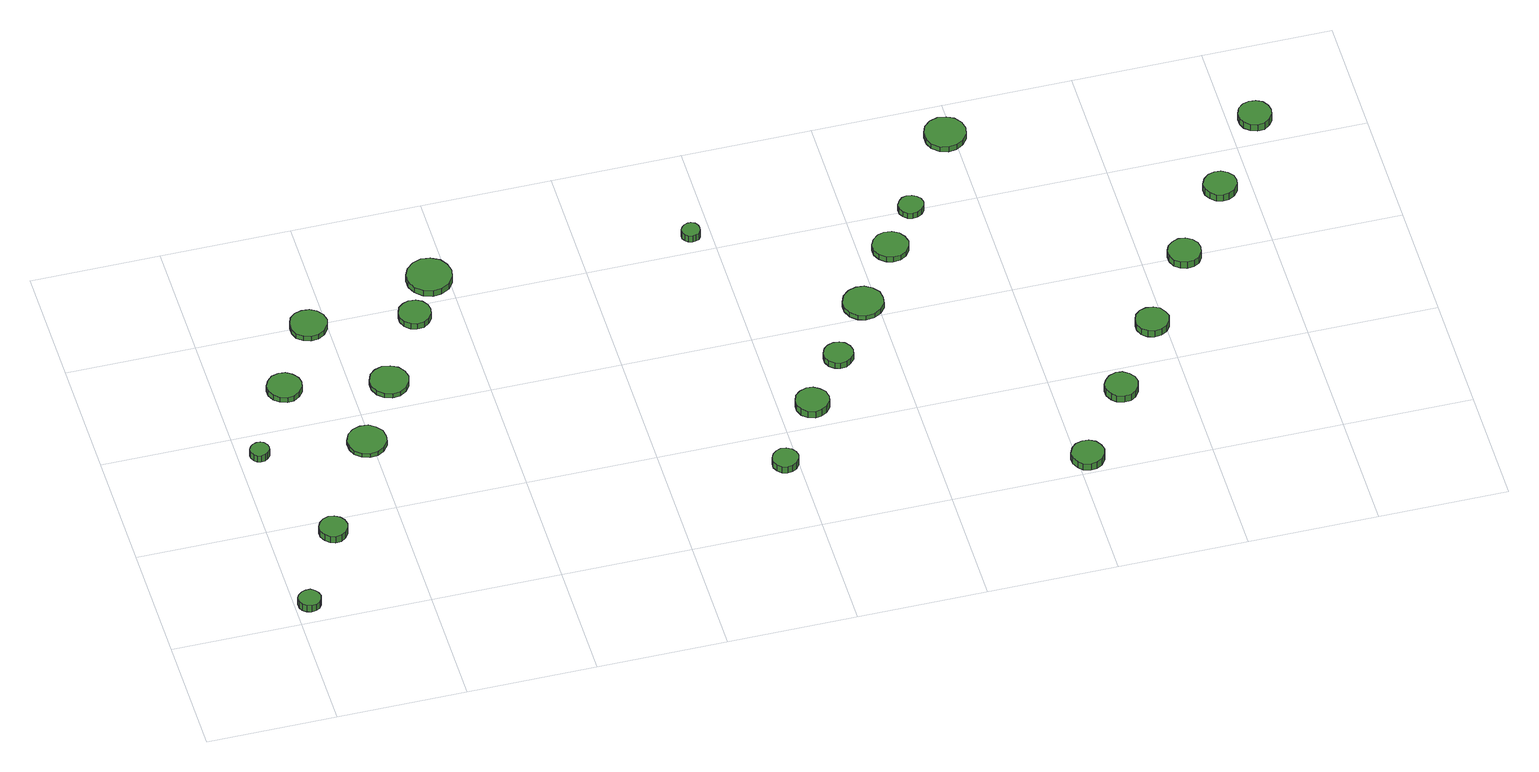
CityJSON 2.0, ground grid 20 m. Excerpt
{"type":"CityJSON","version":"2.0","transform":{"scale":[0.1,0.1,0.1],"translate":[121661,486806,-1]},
"CityObjects":{
"tree1":{"type":"SolitaryVegetationObject","attributes":{"function":"something"},"geometry":[{"type":"MultiSurface","lod":"1","boundaries":[[[0,1,2,3,4,5,6,7,8,9,10,11,12,13,14]],[[15,16,17,18,19,20,21,22,23,24,25,26,27,28,29]],[[0,29,28,1]],[[1,28,27,2]],[[2,27,26,3]],[[3,26,25,4]],[[4,25,24,5]],[[5,24,23,6]],[[6,23,22,7]],[[7,22,21,8]],[[8,21,20,9]],[[9,20,19,10]],[[10,19,18,11]],[[11,18,17,12]],[[12,17,16,13]],[[13,16,15,14]],[[14,15,29,0]]]}]},
"tree2":{"type":"SolitaryVegetationObject","attributes":{"function":"something"},"geometry":[{"type":"MultiSurface","lod":"1","boundaries":[[[30,31,32,33,34,35,36,37,38,39,40,41,42,43,44]],[[45,46,47,48,49,50,51,52,53,54,55,56,57,58,59]],[[30,59,58,31]],[[31,58,57,32]],[[32,57,56,33]],[[33,56,55,34]],[[34,55,54,35]],[[35,54,53,36]],[[36,53,52,37]],[[37,52,51,38]],[[38,51,50,39]],[[39,50,49,40]],[[40,49,48,41]],[[41,48,47,42]],[[42,47,46,43]],[[43,46,45,44]],[[44,45,59,30]]]}]},
"tree3":{"type":"SolitaryVegetationObject","attributes":{"function":"something"},"geometry":[{"type":"MultiSurface","lod":"1","boundaries":[[[60,61,62,63,64,65,66,67,68,69,70,71,72,73,74]],[[75,76,77,78,79,80,81,82,83,84,85,86,87,88,89]],[[60,89,88,61]],[[61,88,87,62]],[[62,87,86,63]],[[63,86,85,64]],[[64,85,84,65]],[[65,84,83,66]],[[66,83,82,67]],[[67,82,81,68]],[[68,81,80,69]],[[69,80,79,70]],[[70,79,78,71]],[[71,78,77,72]],[[72,77,76,73]],[[73,76,75,74]],[[74,75,89,60]]]}]},
"tree4":{"type":"SolitaryVegetationObject","attributes":{"function":"something"},"geometry":[{"type":"MultiSurface","lod":"1","boundaries":[[[90,91,92,93,94,95,96,97,98,99,100,101,102,103,104]],[[105,106,107,108,109,110,111,112,113,114,115,116,117,118,119]],[[90,119,118,91]],[[91,118,117,92]],[[92,117,116,93]],[[93,116,115,94]],[[94,115,114,95]],[[95,114,113,96]],[[96,113,112,97]],[[97,112,111,98]],[[98,111,110,99]],[[99,110,109,100]],[[100,109,108,101]],[[101,108,107,102]],[[102,107,106,103]],[[103,106,105,104]],[[104,105,119,90]]]}]},
"tree5":{"type":"SolitaryVegetationObject","attributes":{"function":"something"},"geometry":[{"type":"MultiSurface","lod":"1","boundaries":[[[120,121,122,123,124,125,126,127,128,129,130,131,132,133,134]],[[135,136,137,138,139,140,141,142,143,144,145,146,147,148,149]],[[120,149,148,121]],[[121,148,147,122]],[[122,147,146,123]],[[123,146,145,124]],[[124,145,144,125]],[[125,144,143,126]],[[126,143,142,127]],[[127,142,141,128]],[[128,141,140,129]],[[129,140,139,130]],[[130,139,138,131]],[[131,138,137,132]],[[132,137,136,133]],[[133,136,135,134]],[[134,135,149,120]]]}]},
"tree6":{"type":"SolitaryVegetationObject","attributes":{"function":"something"},"geometry":[{"type":"MultiSurface","lod":"1","boundaries":[[[150,151,152,153,154,155,156,157,158,159,160,161,162,163,164]],[[165,166,167,168,169,170,171,172,173,174,175,176,177,178,179]],[[150,179,178,151]],[[151,178,177,152]],[[152,177,176,153]],[[153,176,175,154]],[[154,175,174,155]],[[155,174,173,156]],[[156,173,172,157]],[[157,172,171,158]],[[158,171,170,159]],[[159,170,169,160]],[[160,169,168,161]],[[161,168,167,162]],[[162,167,166,163]],[[163,166,165,164]],[[164,165,179,150]]]}]},
"tree7":{"type":"SolitaryVegetationObject","attributes":{"function":"something"},"geometry":[{"type":"MultiSurface","lod":"1","boundaries":[[[180,181,182,183,184,185,186,187,188,189,190,191,192,193,194]],[[195,196,197,198,199,200,201,202,203,204,205,206,207,208,209]],[[180,209,208,181]],[[181,208,207,182]],[[182,207,206,183]],[[183,206,205,184]],[[184,205,204,185]],[[185,204,203,186]],[[186,203,202,187]],[[187,202,201,188]],[[188,201,200,189]],[[189,200,199,190]],[[190,199,198,191]],[[191,198,197,192]],[[192,197,196,193]],[[193,196,195,194]],[[194,195,209,180]]]}]},
"tree8":{"type":"SolitaryVegetationObject","attributes":{"function":"something"},"geometry":[{"type":"MultiSurface","lod":"1","boundaries":[[[210,211,212,213,214,215,216,217,218,219,220,221,222,223,224]],[[225,226,227,228,229,230,231,232,233,234,235,236,237,238,239]],[[210,239,238,211]],[[211,238,237,212]],[[212,237,236,213]],[[213,236,235,214]],[[214,235,234,215]],[[215,234,233,216]],[[216,233,232,217]],[[217,232,231,218]],[[218,231,230,219]],[[219,230,229,220]],[[220,229,228,221]],[[221,228,227,222]],[[222,227,226,223]],[[223,226,225,224]],[[224,225,239,210]]]}]},
"tree9":{"type":"SolitaryVegetationObject","attributes":{"function":"something"},"geometry":[{"type":"MultiSurface","lod":"1","boundaries":[[[240,241,242,243,244,245,246,247,248,249,250,251,252,253,254]],[[255,256,257,258,259,260,261,262,263,264,265,266,267,268,269]],[[240,269,268,241]],[[241,268,267,242]],[[242,267,266,243]],[[243,266,265,244]],[[244,265,264,245]],[[245,264,263,246]],[[246,263,262,247]],[[247,262,261,248]],[[248,261,260,249]],[[249,260,259,250]],[[250,259,258,251]],[[251,258,257,252]],[[252,257,256,253]],[[253,256,255,254]],[[254,255,269,240]]]}]},
"tree10":{"type":"SolitaryVegetationObject","attributes":{"function":"something"},"geometry":[{"type":"MultiSurface","lod":"1","boundaries":[[[270,271,272,273,274,275,276,277,278,279,280,281,282,283,284]],[[285,286,287,288,289,290,291,292,293,294,295,296,297,298,299]],[[270,299,298,271]],[[271,298,297,272]],[[272,297,296,273]],[[273,296,295,274]],[[274,295,294,275]],[[275,294,293,276]],[[276,293,292,277]],[[277,292,291,278]],[[278,291,290,279]],[[279,290,289,280]],[[280,289,288,281]],[[281,288,287,282]],[[282,287,286,283]],[[283,286,285,284]],[[284,285,299,270]]]}]},
"tree11":{"type":"SolitaryVegetationObject","attributes":{"function":"something"},"geometry":[{"type":"MultiSurface","lod":"1","boundaries":[[[300,301,302,303,304,305,306,307,308,309,310,311,312,313,314]],[[315,316,317,318,319,320,321,322,323,324,325,326,327,328,329]],[[300,329,328,301]],[[301,328,327,302]],[[302,327,326,303]],[[303,326,325,304]],[[304,325,324,305]],[[305,324,323,306]],[[306,323,322,307]],[[307,322,321,308]],[[308,321,320,309]],[[309,320,319,310]],[[310,319,318,311]],[[311,318,317,312]],[[312,317,316,313]],[[313,316,315,314]],[[314,315,329,300]]]}]},
"tree12":{"type":"SolitaryVegetationObject","attributes":{"function":"something"},"geometry":[{"type":"MultiSurface","lod":"1","boundaries":[[[330,331,332,333,334,335,336,337,338,339,340,341,342,343,344]],[[345,346,347,348,349,350,351,352,353,354,355,356,357,358,359]],[[330,359,358,331]],[[331,358,357,332]],[[332,357,356,333]],[[333,356,355,334]],[[334,355,354,335]],[[335,354,353,336]],[[336,353,352,337]],[[337,352,351,338]],[[338,351,350,339]],[[339,350,349,340]],[[340,349,348,341]],[[341,348,347,342]],[[342,347,346,343]],[[343,346,345,344]],[[344,345,359,330]]]}]},
"tree13":{"type":"SolitaryVegetationObject","attributes":{"function":"something"},"geometry":[{"type":"MultiSurface","lod":"1","boundaries":[[[360,361,362,363,364,365,366,367,368,369,370,371,372,373,374]],[[375,376,377,378,379,380,381,382,383,384,385,386,387,388,389]],[[360,389,388,361]],[[361,388,387,362]],[[362,387,386,363]],[[363,386,385,364]],[[364,385,384,365]],[[365,384,383,366]],[[366,383,382,367]],[[367,382,381,368]],[[368,381,380,369]],[[369,380,379,370]],[[370,379,378,371]],[[371,378,377,372]],[[372,377,376,373]],[[373,376,375,374]],[[374,375,389,360]]]}]},
"tree14":{"type":"SolitaryVegetationObject","attributes":{"function":"something"},"geometry":[{"type":"MultiSurface","lod":"1","boundaries":[[[390,391,392,393,394,395,396,397,398,399,400,401,402,403,404]],[[405,406,407,408,409,410,411,412,413,414,415,416,417,418,419]],[[390,419,418,391]],[[391,418,417,392]],[[392,417,416,393]],[[393,416,415,394]],[[394,415,414,395]],[[395,414,413,396]],[[396,413,412,397]],[[397,412,411,398]],[[398,411,410,399]],[[399,410,409,400]],[[400,409,408,401]],[[401,408,407,402]],[[402,407,406,403]],[[403,406,405,404]],[[404,405,419,390]]]}]},
"tree15":{"type":"SolitaryVegetationObject","attributes":{"function":"something"},"geometry":[{"type":"MultiSurface","lod":"1","boundaries":[[[420,421,422,423,424,425,426,427,428,429,430,431,432,433,434]],[[435,436,437,438,439,440,441,442,443,444,445,446,447,448,449]],[[420,449,448,421]],[[421,448,447,422]],[[422,447,446,423]],[[423,446,445,424]],[[424,445,444,425]],[[425,444,443,426]],[[426,443,442,427]],[[427,442,441,428]],[[428,441,440,429]],[[429,440,439,430]],[[430,439,438,431]],[[431,438,437,432]],[[432,437,436,433]],[[433,436,435,434]],[[434,435,449,420]]]}]},
"tree16":{"type":"SolitaryVegetationObject","attributes":{"function":"something"},"geometry":[{"type":"MultiSurface","lod":"1","boundaries":[[[450,451,452,453,454,455,456,457,458,459,460,461,462,463,464]],[[465,466,467,468,469,470,471,472,473,474,475,476,477,478,479]],[[450,479,478,451]],[[451,478,477,452]],[[452,477,476,453]],[[453,476,475,454]],[[454,475,474,455]],[[455,474,473,456]],[[456,473,472,457]],[[457,472,471,458]],[[458,471,470,459]],[[459,470,469,460]],[[460,469,468,461]],[[461,468,467,462]],[[462,467,466,463]],[[463,466,465,464]],[[464,465,479,450]]]}]},
"tree17":{"type":"SolitaryVegetationObject","attributes":{"function":"something"},"geometry":[{"type":"MultiSurface","lod":"1","boundaries":[[[480,481,482,483,484,485,486,487,488,489,490,491,492,493,494]],[[495,496,497,498,499,500,501,502,503,504,505,506,507,508,509]],[[480,509,508,481]],[[481,508,507,482]],[[482,507,506,483]],[[483,506,505,484]],[[484,505,504,485]],[[485,504,503,486]],[[486,503,502,487]],[[487,502,501,488]],[[488,501,500,489]],[[489,500,499,490]],[[490,499,498,491]],[[491,498,497,492]],[[492,497,496,493]],[[493,496,495,494]],[[494,495,509,480]]]}]},
"tree18":{"type":"SolitaryVegetationObject","attributes":{"function":"something"},"geometry":[{"type":"MultiSurface","lod":"1","boundaries":[[[510,511,512,513,514,515,516,517,518,519,520,521,522,523,524]],[[525,526,527,528,529,530,531,532,533,534,535,536,537,538,539]],[[510,539,538,511]],[[511,538,537,512]],[[512,537,536,513]],[[513,536,535,514]],[[514,535,534,515]],[[515,534,533,516]],[[516,533,532,517]],[[517,532,531,518]],[[518,531,530,519]],[[519,530,529,520]],[[520,529,528,521]],[[521,528,527,522]],[[522,527,526,523]],[[523,526,525,524]],[[524,525,539,510]]]}]},
"tree19":{"type":"SolitaryVegetationObject","attributes":{"function":"something"},"geometry":[{"type":"MultiSurface","lod":"1","boundaries":[[[540,541,542,543,544,545,546,547,548,549,550,551,552,553,554]],[[555,556,557,558,559,560,561,562,563,564,565,566,567,568,569]],[[540,569,568,541]],[[541,568,567,542]],[[542,567,566,543]],[[543,566,565,544]],[[544,565,564,545]],[[545,564,563,546]],[[546,563,562,547]],[[547,562,561,548]],[[548,561,560,549]],[[549,560,559,550]],[[550,559,558,551]],[[551,558,557,552]],[[552,557,556,553]],[[553,556,555,554]],[[554,555,569,540]]]}]},
"tree20":{"type":"SolitaryVegetationObject","attributes":{"function":"something"},"geometry":[{"type":"MultiSurface","lod":"1","boundaries":[[[570,571,572,573,574,575,576,577,578,579,580,581,582,583,584]],[[585,586,587,588,589,590,591,592,593,594,595,596,597,598,599]],[[570,599,598,571]],[[571,598,597,572]],[[572,597,596,573]],[[573,596,595,574]],[[574,595,594,575]],[[575,594,593,576]],[[576,593,592,577]],[[577,592,591,578]],[[578,591,590,579]],[[579,590,589,580]],[[580,589,588,581]],[[581,588,587,582]],[[582,587,586,583]],[[583,586,585,584]],[[584,585,599,570]]]}]},
"tree21":{"type":"SolitaryVegetationObject","attributes":{"function":"something"},"geometry":[{"type":"MultiSurface","lod":"1","boundaries":[[[600,601,602,603,604,605,606,607,608,609,610,611,612,613,614]],[[615,616,617,618,619,620,621,622,623,624,625,626,627,628,629]],[[600,629,628,601]],[[601,628,627,602]],[[602,627,626,603]],[[603,626,625,604]],[[604,625,624,605]],[[605,624,623,606]],[[606,623,622,607]],[[607,622,621,608]],[[608,621,620,609]],[[609,620,619,610]],[[610,619,618,611]],[[611,618,617,612]],[[612,617,616,613]],[[613,616,615,614]],[[614,615,629,600]]]}]},
"tree22":{"type":"SolitaryVegetationObject","attributes":{"function":"something"},"geometry":[{"type":"MultiSurface","lod":"1","boundaries":[[[630,631,632,633,634,635,636,637,638,639,640,641,642,643,644]],[[645,646,647,648,649,650,651,652,653,654,655,656,657,658,659]],[[630,659,658,631]],[[631,658,657,632]],[[632,657,656,633]],[[633,656,655,634]],[[634,655,654,635]],[[635,654,653,636]],[[636,653,652,637]],[[637,652,651,638]],[[638,651,650,639]],[[639,650,649,640]],[[640,649,648,641]],[[641,648,647,642]],[[642,647,646,643]],[[643,646,645,644]],[[644,645,659,630]]]}]},
"tree23":{"type":"SolitaryVegetationObject","attributes":{"function":"something"},"geometry":[{"type":"MultiSurface","lod":"1","boundaries":[[[660,661,662,663,664,665,666,667,668,669,670,671,672,673,674]],[[675,676,677,678,679,680,681,682,683,684,685,686,687,688,689]],[[660,689,688,661]],[[661,688,687,662]],[[662,687,686,663]],[[663,686,685,664]],[[664,685,684,665]],[[665,684,683,666]],[[666,683,682,667]],[[667,682,681,668]],[[668,681,680,669]],[[669,680,679,670]],[[670,679,678,671]],[[671,678,677,672]],[[672,677,676,673]],[[673,676,675,674]],[[674,675,689,660]]]}]}
},
"vertices":[
[39,34,24],[37,41,24],[33,47,24],[27,51,24],[20,51,24],[13,49,24],[7,44,24],[4,38,24],[4,30,24],[7,24,24],[13,19,24],[20,17,24],[27,18,24],[33,21,24],[37,27,24],[37,27,11],[33,21,11],[27,18,11],[20,17,11],[13,19,11],[7,24,11],[4,30,11],[4,38,11],[7,44,11],[13,49,11],[20,51,11],[27,51,11],[33,47,11],[37,41,11],[39,34,11],
[47,358,20],[46,364,20],[42,369,20],[37,372,20],[31,372,20],[25,370,20],[21,366,20],[18,361,20],[18,355,20],[21,349,20],[25,345,20],[31,343,20],[37,344,20],[42,347,20],[46,352,20],[46,352,7],[42,347,7],[37,344,7],[31,343,7],[25,345,7],[21,349,7],[18,355,7],[18,361,7],[21,366,7],[25,370,7],[31,372,7],[37,372,7],[42,369,7],[46,364,7],[47,358,7],
[116,168,25],[114,177,25],[109,184,25],[101,189,25],[92,190,25],[84,187,25],[77,181,25],[73,173,25],[73,164,25],[77,155,25],[84,149,25],[92,146,25],[101,147,25],[109,152,25],[114,159,25],[114,159,12],[109,152,12],[101,147,12],[92,146,12],[84,149,12],[77,155,12],[73,164,12],[73,173,12],[77,181,12],[84,187,12],[92,190,12],[101,189,12],[109,184,12],[114,177,12],[116,168,12],
[130,480,17],[128,490,17],[121,499,17],[112,505,17],[101,506,17],[90,503,17],[82,495,17],[77,485,17],[77,474,17],[82,464,17],[90,457,17],[101,453,17],[112,454,17],[121,460,17],[128,469,17],[128,469,7],[121,460,7],[112,454,7],[101,453,7],[90,457,7],[82,464,7],[77,474,7],[77,485,7],[82,495,7],[90,503,7],[101,506,7],[112,505,7],[121,499,7],[128,490,7],[130,480,7],
[222,339,16],[220,351,16],[212,361,16],[202,368,16],[189,369,16],[177,365,16],[168,357,16],[163,345,16],[163,333,16],[168,321,16],[177,313,16],[189,309,16],[202,310,16],[212,316,16],[220,327,16],[220,327,8],[212,316,8],[202,310,8],[189,309,8],[177,313,8],[168,321,8],[163,333,8],[163,345,8],[168,357,8],[177,365,8],[189,369,8],[202,368,8],[212,361,8],[220,351,8],[222,339,8],
[201,597,16],[198,609,16],[191,618,16],[181,624,16],[169,625,16],[158,622,16],[149,614,16],[145,603,16],[145,591,16],[149,580,16],[158,573,16],[169,569,16],[181,570,16],[191,576,16],[198,586,16],[198,586,6],[191,576,6],[181,570,6],[169,569,6],[158,573,6],[149,580,6],[145,591,6],[145,603,6],[149,614,6],[158,622,6],[169,625,6],[181,624,6],[191,618,6],[198,609,6],[201,597,6],
[287,452,15],[284,464,15],[277,474,15],[266,480,15],[254,482,15],[242,478,15],[233,470,15],[228,458,15],[228,446,15],[233,434,15],[242,426,15],[254,422,15],[266,423,15],[277,430,15],[284,440,15],[284,440,7],[277,430,7],[266,423,7],[254,422,7],[242,426,7],[233,434,7],[228,446,7],[228,458,7],[233,470,7],[242,478,7],[254,482,7],[266,480,7],[277,474,7],[284,464,7],[287,452,7],
[355,577,17],[353,587,17],[347,596,17],[338,601,17],[327,602,17],[318,599,17],[310,592,17],[306,582,17],[306,572,17],[310,562,17],[318,555,17],[327,552,17],[338,553,17],[347,559,17],[353,567,17],[353,567,6],[347,559,6],[338,553,6],[327,552,6],[318,555,6],[310,562,6],[306,572,6],[306,582,6],[310,592,6],[318,599,6],[327,602,6],[338,601,6],[347,596,6],[353,587,6],[355,577,6],
[406,647,17],[403,661,17],[395,673,17],[382,680,17],[368,682,17],[354,677,17],[343,667,17],[337,654,17],[337,640,17],[343,627,17],[354,617,17],[368,612,17],[382,614,17],[395,621,17],[403,633,17],[403,633,6],[395,621,6],[382,614,6],[368,612,6],[354,617,6],[343,627,6],[337,640,6],[337,654,6],[343,667,6],[354,677,6],[368,682,6],[382,680,6],[395,673,6],[403,661,6],[406,647,6],
[798,127,30],[796,135,30],[791,142,30],[784,146,30],[776,147,30],[768,144,30],[762,139,30],[758,131,30],[758,123,30],[762,115,30],[768,109,30],[776,107,30],[784,108,30],[791,112,30],[796,119,30],[796,119,17],[791,112,17],[784,108,17],[776,107,17],[768,109,17],[762,115,17],[758,123,17],[758,131,17],[762,139,17],[768,144,17],[776,147,17],[784,146,17],[791,142,17],[796,135,17],[798,127,17],
[876,242,21],[874,253,21],[867,261,21],[858,267,21],[848,268,21],[837,264,21],[829,257,21],[825,247,21],[825,237,21],[829,227,21],[837,220,21],[848,216,21],[858,218,21],[867,223,21],[874,232,21],[874,232,8],[867,223,8],[858,218,8],[848,216,8],[837,220,8],[829,227,8],[825,237,8],[825,247,8],[829,257,8],[837,264,8],[848,268,8],[858,267,8],[867,261,8],[874,253,8],[876,242,8],
[783,632,22],[782,638,22],[779,643,22],[773,646,22],[768,646,22],[762,644,22],[758,640,22],[755,635,22],[755,629,22],[758,624,22],[762,620,22],[768,618,22],[773,619,22],[779,621,22],[782,626,22],[782,626,9],[779,621,9],[773,619,9],[768,618,9],[762,620,9],[758,624,9],[755,629,9],[755,635,9],[758,640,9],[762,644,9],[768,646,9],[773,646,9],[779,643,9],[782,638,9],[783,632,9],
[937,331,17],[935,340,17],[929,348,17],[921,352,17],[912,353,17],[903,350,17],[896,344,17],[892,335,17],[892,326,17],[896,317,17],[903,311,17],[912,308,17],[921,309,17],[929,314,17],[935,321,17],[935,321,6],[929,314,6],[921,309,6],[912,308,6],[903,311,6],[896,317,6],[892,326,6],[892,335,6],[896,344,6],[903,350,6],[912,353,6],[921,352,6],[929,348,6],[935,340,6],[937,331,6],
[1009,427,15],[1007,440,15],[999,450,15],[988,457,15],[975,458,15],[963,454,15],[953,445,15],[948,433,15],[948,421,15],[953,409,15],[963,400,15],[975,396,15],[988,398,15],[999,404,15],[1007,414,15],[1007,414,6],[999,404,6],[988,398,6],[975,396,6],[963,400,6],[953,409,6],[948,421,6],[948,433,6],[953,445,6],[963,454,6],[975,458,6],[988,457,6],[999,450,6],[1007,440,6],[1009,427,6],
[1076,530,16],[1073,541,16],[1067,550,16],[1057,556,16],[1045,557,16],[1035,554,16],[1026,546,16],[1021,536,16],[1021,524,16],[1026,514,16],[1035,506,16],[1045,503,16],[1057,504,16],[1067,510,16],[1073,519,16],[1073,519,6],[1067,510,6],[1057,504,6],[1045,503,6],[1035,506,6],[1026,514,6],[1021,524,6],[1021,536,6],[1026,546,6],[1035,554,6],[1045,557,6],[1057,556,6],[1067,550,6],[1073,541,6],[1076,530,6],
[1241,26,24],[1238,36,24],[1232,45,24],[1223,50,24],[1213,51,24],[1202,48,24],[1195,41,24],[1190,31,24],[1190,21,24],[1195,11,24],[1202,4,24],[1213,1,24],[1223,2,24],[1232,7,24],[1238,16,24],[1238,16,11],[1232,7,11],[1223,2,11],[1213,1,11],[1202,4,11],[1195,11,11],[1190,21,11],[1190,31,11],[1195,41,11],[1202,48,11],[1213,51,11],[1223,50,11],[1232,45,11],[1238,36,11],[1241,26,11],
[1119,602,17],[1117,610,17],[1112,616,17],[1105,620,17],[1097,621,17],[1090,619,17],[1084,613,17],[1080,606,17],[1080,598,17],[1084,591,17],[1090,585,17],[1097,583,17],[1105,584,17],[1112,588,17],[1117,594,17],[1117,594,6],[1112,588,6],[1105,584,6],[1097,583,6],[1090,585,6],[1084,591,6],[1080,598,6],[1080,606,6],[1084,613,6],[1090,619,6],[1097,621,6],[1105,620,6],[1112,616,6],[1117,610,6],[1119,602,6],
[1327,153,21],[1324,164,21],[1318,172,21],[1309,178,21],[1299,179,21],[1288,175,21],[1281,168,21],[1276,159,21],[1276,148,21],[1281,138,21],[1288,131,21],[1299,128,21],[1309,129,21],[1318,134,21],[1324,143,21],[1324,143,8],[1318,134,8],[1309,129,8],[1299,128,8],[1288,131,8],[1281,138,8],[1276,148,8],[1276,159,8],[1281,168,8],[1288,175,8],[1299,179,8],[1309,178,8],[1318,172,8],[1324,164,8],[1327,153,8],
[1220,736,16],[1217,749,16],[1209,760,16],[1198,766,16],[1185,768,16],[1172,764,16],[1162,755,16],[1157,743,16],[1157,729,16],[1162,717,16],[1172,708,16],[1185,704,16],[1198,706,16],[1209,712,16],[1217,723,16],[1217,723,6],[1209,712,6],[1198,706,6],[1185,704,6],[1172,708,6],[1162,717,6],[1157,729,6],[1157,743,6],[1162,755,6],[1172,764,6],[1185,768,6],[1198,766,6],[1209,760,6],[1217,749,6],[1220,736,6],
[1407,274,20],[1404,284,20],[1398,293,20],[1389,298,20],[1378,299,20],[1368,296,20],[1360,289,20],[1356,279,20],[1356,269,20],[1360,259,20],[1368,252,20],[1378,249,20],[1389,250,20],[1398,255,20],[1404,264,20],[1404,264,7],[1398,255,7],[1389,250,7],[1378,249,7],[1368,252,7],[1360,259,7],[1356,269,7],[1356,279,7],[1360,289,7],[1368,296,7],[1378,299,7],[1389,298,7],[1398,293,7],[1404,284,7],[1407,274,7],
[1490,400,20],[1488,411,20],[1482,419,20],[1473,425,20],[1462,426,20],[1452,422,20],[1444,415,20],[1440,406,20],[1440,395,20],[1444,385,20],[1452,378,20],[1462,375,20],[1473,376,20],[1482,381,20],[1488,390,20],[1488,390,7],[1482,381,7],[1473,376,7],[1462,375,7],[1452,378,7],[1444,385,7],[1440,395,7],[1440,406,7],[1444,415,7],[1452,422,7],[1462,426,7],[1473,425,7],[1482,419,7],[1488,411,7],[1490,400,7],
[1578,521,21],[1576,531,21],[1569,540,21],[1560,545,21],[1550,546,21],[1540,543,21],[1532,536,21],[1527,526,21],[1527,516,21],[1532,506,21],[1540,499,21],[1550,496,21],[1560,497,21],[1569,502,21],[1576,511,21],[1576,511,8],[1569,502,8],[1560,497,8],[1550,496,8],[1540,499,8],[1532,506,8],[1527,516,8],[1527,526,8],[1532,536,8],[1540,543,8],[1550,546,8],[1560,545,8],[1569,540,8],[1576,531,8],[1578,521,8],
[1666,651,20],[1664,661,20],[1658,670,20],[1649,675,20],[1638,676,20],[1628,673,20],[1620,666,20],[1616,656,20],[1616,645,20],[1620,636,20],[1628,629,20],[1638,625,20],[1649,626,20],[1658,632,20],[1664,640,20],[1664,640,7],[1658,632,7],[1649,626,7],[1638,625,7],[1628,629,7],[1620,636,7],[1616,645,7],[1616,656,7],[1620,666,7],[1628,673,7],[1638,676,7],[1649,675,7],[1658,670,7],[1664,661,7],[1666,651,7]
]}
